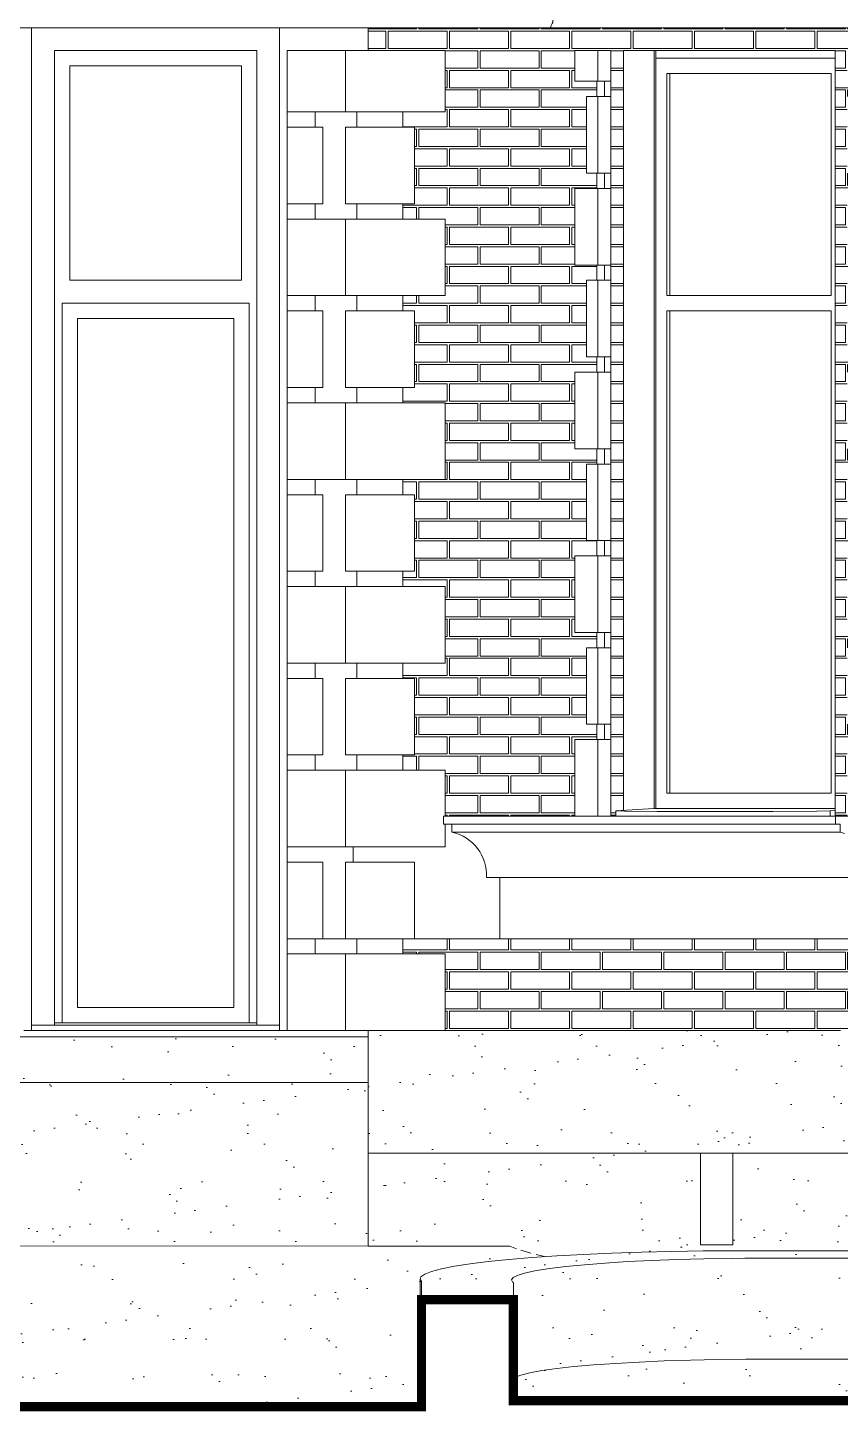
# Model space of a CAD drawing. Header units: millimetres. Extents: x 1177761 to 1329492, y 746793 to 827002.
# Drawn here: x 1202815 to 1205468, y 810481 to 815000 of the extents above; entities that cross this region are included whole.
import ezdxf

# ---------------------------------------------------------------- set-up
doc = ezdxf.new("R2010")
doc.units = ezdxf.units.MM
doc.layers.add('wall', color=5, linetype='Continuous', lineweight=30)

msp = doc.modelspace()

# ---------------------------------------------------------------- hatches: boundary and pattern name
at = {"layer": 'wall', "lineweight": 20, "ltscale": 2}
h = msp.add_hatch(dxfattribs=at)
h.set_pattern_fill('AR18', color=251, scale=20, style=0)
h.set_pattern_definition([(0, (-270908.16, 1431884.34), (100, 64), [192.5, -7.5]), (0, (-271008.16, 1431891.84), (100, 64), [192.5, -7.5]), (90, (-270908.16, 1431884.34), (-100, 64), [-71.5, 56.5]), (90, (-270915.66, 1431884.34), (-100, 64), [-71.5, 56.5])])
h.paths.add_polyline_path([(1205633.5, 811974.8), (1205734.2, 811974.8), (1205734.2, 812024.8), (1205700.7, 812024.8), (1204077.5, 812024.8), (1204040, 812024.8), (1204040, 811974.8), (1204177.5, 811974.8), (1204177.5, 811727.8), (1205633.5, 811727.8)])
h.paths.add_polyline_path([(1204639, 812974.8), (1204673.2, 812974.8), (1204673.2, 813024.8), (1204601.4, 813024.8), (1204601.4, 813274.8), (1204673.2, 813274.8), (1204673.2, 813324.8), (1204639, 813324.8), (1204639, 813574.8), (1204673.2, 813574.8), (1204673.2, 813624.8), (1204601.4, 813624.8), (1204601.4, 813874.8), (1204673.2, 813874.8), (1204673.2, 813924.8), (1204639, 813924.8), (1204639, 814174.8), (1204673.2, 814174.8), (1204673.2, 814224.8), (1204601.4, 814224.8), (1204601.4, 814474.8), (1204673.2, 814474.8), (1204673.2, 814524.8), (1204639, 814524.8), (1204639, 814774.8), (1204673.2, 814774.8), (1204673.2, 814824.8), (1204601.4, 814824.8), (1204601.4, 814924.8), (1204676.6, 814924.8), (1204719.4, 814924.8), (1204719.4, 812424.8), (1204727.9, 812424.8), (1204735.1, 812424.8), (1204735.1, 812442.2), (1204760.1, 812443.7), (1204760.1, 814924.8), (1204787.7, 814924.8), (1204893.4, 814924.8), (1205266.9, 814924.8), (1205408.1, 814924.8), (1205451, 814924.8), (1205451, 812424.8), (1205451.8, 812424.8), (1205490.5, 812424.8), (1205490.5, 812674.8), (1205503, 812674.8), (1205503, 812724.8), (1205490.5, 812724.8), (1205490.5, 812974.8), (1205503, 812974.8), (1205503, 813024.8), (1205490.5, 813024.8), (1205490.5, 813274.8), (1205503, 813274.8), (1205503, 813324.8), (1205490.5, 813324.8), (1205490.5, 813574.8), (1205503, 813574.8), (1205503, 813624.8), (1205490.5, 813624.8), (1205490.5, 813874.8), (1205503, 813874.8), (1205503, 813924.8), (1205490.5, 813924.8), (1205490.5, 814174.8), (1205503, 814174.8), (1205503, 814224.8), (1205490.5, 814224.8), (1205490.5, 814474.8), (1205503, 814474.8), (1205503, 814524.8), (1205490.5, 814524.8), (1205490.5, 814774.8), (1205503, 814774.8), (1205503, 814824.8), (1205490.5, 814824.8), (1205490.5, 814924.8), (1205620.3, 814924.8), (1205633.5, 814924.8), (1205767.9, 814924.8), (1205767.9, 814724.8), (1205782, 814724.8), (1205782, 814999.8), (1203927.2, 814999.8), (1203927.2, 814924.8), (1204177.5, 814924.8), (1204177.5, 814724.8), (1204040, 814724.8), (1204040, 814674.8), (1204077.5, 814674.8), (1204077.5, 814424.8), (1204040, 814424.8), (1204040, 814374.8), (1204177.5, 814374.8), (1204177.5, 814124.8), (1204040, 814124.8), (1204040, 814074.8), (1204077.5, 814074.8), (1204077.5, 813824.8), (1204040, 813824.8), (1204040, 813774.8), (1204177.5, 813774.8), (1204177.5, 813524.8), (1204040, 813524.8), (1204040, 813474.8), (1204077.5, 813474.8), (1204077.5, 813224.8), (1204040, 813224.8), (1204040, 813174.8), (1204177.5, 813174.8), (1204177.5, 812924.8), (1204040, 812924.8), (1204040, 812874.8), (1204077.5, 812874.8), (1204077.5, 812624.8), (1204040, 812624.8), (1204040, 812574.8), (1204177.5, 812574.8), (1204177.5, 812424.8), (1204188, 812424.8), (1204200.9, 812424.8), (1204214.9, 812424.8), (1204229.8, 812424.8), (1204245.7, 812424.8), (1204262.6, 812424.8), (1204280.5, 812424.8), (1204299.4, 812424.8), (1204319.3, 812424.8), (1204340.1, 812424.8), (1204361.9, 812424.8), (1204384.6, 812424.8), (1204408.3, 812424.8), (1204432.9, 812424.8), (1204458.4, 812424.8), (1204484.9, 812424.8), (1204512.2, 812424.8), (1204540.4, 812424.8), (1204569.5, 812424.8), (1204601.4, 812424.8), (1204601.4, 812674.8), (1204673.2, 812674.8), (1204673.2, 812724.8), (1204639, 812724.8)])
h.paths.add_polyline_path([(1205700.7, 814674.8), (1205734.2, 814674.8), (1205734.2, 814724.8), (1205633.5, 814724.8), (1205633.5, 814824.8), (1205620.3, 814824.8), (1205546.3, 814824.8), (1205546.3, 814774.8), (1205555.4, 814774.8), (1205579.4, 814774.8), (1205579.4, 814524.8), (1205555.4, 814524.8), (1205546.3, 814524.8), (1205546.3, 814474.8), (1205620.3, 814474.8), (1205645.3, 814474.8), (1205645.3, 814374.8), (1205734.2, 814374.8), (1205734.2, 814424.8), (1205700.7, 814424.8)], flags=17)
h.paths.add_polyline_path([(1205700.7, 814074.8), (1205734.2, 814074.8), (1205734.2, 814124.8), (1205633.5, 814124.8), (1205633.5, 814224.8), (1205620.3, 814224.8), (1205546.3, 814224.8), (1205546.3, 814174.8), (1205555.4, 814174.8), (1205579.4, 814174.8), (1205579.4, 813924.8), (1205555.4, 813924.8), (1205546.3, 813924.8), (1205546.3, 813874.8), (1205620.3, 813874.8), (1205645.3, 813874.8), (1205645.3, 813774.8), (1205734.2, 813774.8), (1205734.2, 813824.8), (1205700.7, 813824.8)], flags=17)
h.paths.add_polyline_path([(1205700.7, 813474.8), (1205734.2, 813474.8), (1205734.2, 813524.8), (1205633.5, 813524.8), (1205633.5, 813624.8), (1205620.3, 813624.8), (1205546.3, 813624.8), (1205546.3, 813574.8), (1205555.4, 813574.8), (1205579.4, 813574.8), (1205579.4, 813324.8), (1205555.4, 813324.8), (1205546.3, 813324.8), (1205546.3, 813274.8), (1205620.3, 813274.8), (1205645.3, 813274.8), (1205645.3, 813174.8), (1205734.2, 813174.8), (1205734.2, 813224.8), (1205700.7, 813224.8)], flags=17)
h.paths.add_polyline_path([(1205700.7, 812874.8), (1205734.2, 812874.8), (1205734.2, 812924.8), (1205633.5, 812924.8), (1205633.5, 813024.8), (1205620.3, 813024.8), (1205546.3, 813024.8), (1205546.3, 812974.8), (1205555.4, 812974.8), (1205579.4, 812974.8), (1205579.4, 812724.8), (1205555.4, 812724.8), (1205546.3, 812724.8), (1205546.3, 812674.8), (1205620.3, 812674.8), (1205645.3, 812674.8), (1205645.3, 812574.8), (1205734.2, 812574.8), (1205734.2, 812624.8), (1205700.7, 812624.8)], flags=17)
at = {"layer": 'wall', "lineweight": 20, "ltscale": 50}
h = msp.add_hatch(dxfattribs=at)
h.set_pattern_fill('AR-SAND', color=250, scale=5, style=0)
h.paths.add_polyline_path([(1208733, 811727.8), (1208437, 811727.8), (1208387, 811677.8), (1208337, 811727.8), (1208164.8, 811727.8), (1206817.3, 811341.4), (1206817.4, 811006), (1208733, 811006.5)])
h.paths.add_polyline_path([(1208164.8, 811727.8), (1207947.1, 811727.8), (1206757.3, 811386.6), (1206757.3, 811324.8), (1206759.4, 811324.8)])
h.paths.add_polyline_path([(1206817.3, 811274.8), (1206767.5, 811274.8), (1206767.5, 811282), (1206767.5, 811289), (1206767.5, 811298), (1206767.5, 811308.8), (1206767.5, 811324.8), (1206759.4, 811324.8), (1206757.3, 811324.2), (1206757.3, 811324.8), (1206664.4, 811324.8), (1206503.6, 811324.8), (1206344, 811324.8), (1206186.3, 811324.8), (1206031.3, 811324.8), (1205908.3, 811324.8), (1205908.3, 811524.5), (1205833.2, 811524.5), (1205833.2, 811491.6), (1205837.6, 811479.9), (1205837.6, 811466.7), (1205839.1, 811462.8), (1205745.1, 811462.8), (1205745.1, 811479.9), (1205740.6, 811491.6), (1205740.6, 811524.8), (1205720, 811524.8), (1205673.2, 811524.8), (1205626.9, 811524.8), (1205580.9, 811524.8), (1205535.4, 811524.8), (1205535.4, 811561.7), (1205533.6, 811590.3), (1205528.4, 811616.9), (1205520.1, 811639.8), (1205509.3, 811657.4), (1205496.7, 811668.4), (1205483.2, 811672.2), (1205483.2, 811698.5), (1205468.3, 811698.5), (1205468.3, 811724.8), (1205449.6, 811724.8), (1205316.7, 811724.8), (1205190.1, 811724.8), (1205070.1, 811724.8), (1204957.3, 811724.8), (1204852.2, 811724.8), (1204755.1, 811724.8), (1204666.5, 811724.8), (1204586.8, 811724.8), (1204516.2, 811724.8), (1204455, 811724.8), (1204415.6, 811724.8), (1204415.6, 811324.8), (1204455, 811324.8), (1204516.2, 811324.8), (1204586.8, 811324.8), (1204666.5, 811324.8), (1204755.1, 811324.8), (1204852.2, 811324.8), (1204957.3, 811324.8), (1205070.1, 811324.8), (1205117.2, 811324.8), (1205117.2, 811024.8), (1205011.1, 811024.8), (1205011.1, 811324.8), (1204957.3, 811324.8), (1204852.2, 811324.8), (1204755.1, 811324.8), (1204666.5, 811324.8), (1204586.8, 811324.8), (1204516.2, 811324.8), (1204455, 811324.8), (1204415.6, 811324.8), (1204415.6, 810979.8), (1204461.2, 810983.6), (1204542.7, 810989.2), (1204630.1, 810994), (1204722.4, 810998.1), (1204818.9, 811001.3), (1204918.5, 811003.7), (1205020.4, 811005.3), (1205072, 811005.6), (1206817.4, 811006)])
h.paths.add_polyline_path([(1205882.3, 811289), (1205878.3, 811298), (1205874.8, 811308.8), (1205872.2, 811320.9), (1205870.4, 811334), (1205869.5, 811347.8), (1205869.5, 811354.8), (1205869.5, 811361.8), (1205868.5, 811375.6), (1205866.7, 811388.8), (1205864.1, 811400.9), (1205860.6, 811411.6), (1205856.6, 811420.6), (1205852, 811427.6), (1205847, 811432.4), (1205841.8, 811434.8), (1205751.9, 811434.8), (1205759.5, 811427.6), (1205764.1, 811420.6), (1205768.1, 811411.6), (1205771.5, 811400.9), (1205774.2, 811388.8), (1205776, 811375.6), (1205776.9, 811361.8), (1205776.9, 811354.8), (1205776.9, 811347.8), (1205777.8, 811334), (1205779.7, 811320.9), (1205782.3, 811308.8), (1205785.7, 811298), (1205789.8, 811289), (1205794.4, 811282), (1205799.4, 811277.3), (1205804.6, 811274.8), (1205894.4, 811274.8), (1205886.9, 811282)], flags=16)
h.paths.add_polyline_path([(1205117.2, 811324.8), (1205070.1, 811324.8), (1205011.1, 811324.8), (1205011.1, 811024.8), (1205117.2, 811024.8)], flags=17)
h.paths.add_polyline_path([(1208733, 810846), (1208733, 810980.3), (1205156.7, 810981.2), (1205111.5, 810980.9), (1205022.4, 810979.5), (1204935.7, 810977.2), (1204852.3, 810974.1), (1204773.4, 810970.2), (1204699.9, 810965.5), (1204632.7, 810960.2), (1204572.5, 810954.3), (1204520.2, 810947.8), (1204476.3, 810940.9), (1204441.4, 810933.6), (1204416, 810925.9), (1204415.6, 810925.8), (1204415.6, 810595.5), (1204425.3, 810599.4), (1204454.9, 810607), (1204494, 810614.2), (1204542.1, 810621), (1204598.6, 810627.3), (1204662.8, 810633), (1204734, 810638), (1204811.1, 810642.3), (1204893.2, 810645.9), (1204979.4, 810648.6), (1205068.5, 810650.4), (1205159.3, 810651.4), (1205205.1, 810651.4), (1208733, 810650.5)])
h.paths.add_polyline_path([(1208733, 810650.5), (1205205.1, 810651.4), (1205159.3, 810651.4), (1205068.5, 810650.4), (1204979.4, 810648.6), (1204893.2, 810645.9), (1204811.1, 810642.3), (1204734, 810638), (1204662.8, 810633), (1204598.6, 810627.3), (1204542.1, 810621), (1204494, 810614.2), (1204454.9, 810607), (1204425.3, 810599.4), (1204415.6, 810595.5), (1204415.6, 810516.1), (1208733, 810516.2)])
h.paths.add_polyline_path([(1204400.6, 810898.5), (1204394.4, 810910.2), (1204400.2, 810918.1), (1204415.6, 810925.8), (1204415.6, 810979.8), (1204386.3, 810977.4), (1204318.8, 810970.5), (1204259.2, 810963.1), (1204208.2, 810955.3), (1204166.3, 810947), (1204133.9, 810938.4), (1204111.2, 810929.6), (1204098.5, 810920.6), (1204095.9, 810911.6), (1204100.6, 810906.1), (1204100.6, 810845.9), (1204400.6, 810845.9)], flags=17)
h.paths.add_polyline_path([(1204699.9, 810965.5), (1204773.4, 810970.2), (1204852.3, 810974.1), (1204935.7, 810977.2), (1205022.4, 810979.5), (1205111.5, 810980.9), (1205156.7, 810981.2), (1208733, 810980.3), (1208733, 811006.5), (1205072, 811005.6), (1205020.4, 811005.3), (1204918.5, 811003.7), (1204818.9, 811001.3), (1204722.4, 810998.1), (1204630.1, 810994), (1204542.7, 810989.2), (1204461.2, 810983.6), (1204415.6, 810979.8), (1204415.6, 810925.8), (1204441.4, 810933.6), (1204476.3, 810940.9), (1204520.2, 810947.8), (1204572.5, 810954.3), (1204632.7, 810960.2)])
h.paths.add_polyline_path([(1204415.6, 811324.8), (1204403.6, 811324.8), (1203927.2, 811324.8), (1203927.2, 810849.3), (1202651.6, 810850), (1202651.6, 810496.3), (1204100.6, 810496.3), (1204100.6, 810845.9), (1204100.6, 810906.1), (1204095.9, 810911.6), (1204098.5, 810920.6), (1204111.2, 810929.6), (1204133.9, 810938.4), (1204166.3, 810947), (1204208.2, 810955.3), (1204259.2, 810963.1), (1204318.8, 810970.5), (1204386.3, 810977.4), (1204415.6, 810979.8)])
h.paths.add_polyline_path([(1204415.6, 811724.8), (1204403.6, 811724.8), (1204362.1, 811724.8), (1204348.4, 811724.8), (1204177.5, 811724.8), (1203927.2, 811724.8), (1203927.2, 811324.8), (1204403.6, 811324.8), (1204415.6, 811324.8)])
h.paths.add_polyline_path([(1203927.2, 811554.8), (1202651.6, 811554.8), (1202651.6, 810850), (1203927.2, 810849.3)])
h.paths.add_polyline_path([(1203927.2, 811704.8), (1202651.6, 811704.8), (1202651.6, 811554.8), (1203927.2, 811554.8)])
h.paths.add_polyline_path([(1202651.6, 811727.8), (1202641.5, 811727.8), (1202641.5, 811056.8), (1202581.6, 811056.8), (1202581.6, 810654.8), (1202651.6, 810654.8)])
h.paths.add_polyline_path([(1207239.2, 811524.8), (1207226.9, 811524.8), (1207176.1, 811524.8), (1207125.1, 811524.8), (1207074, 811524.8), (1207022.8, 811524.8), (1206971.6, 811524.8), (1206920.3, 811524.8), (1206867.5, 811524.8), (1206867.5, 811491.6), (1206867.5, 811479.9), (1206867.5, 811466.7), (1206867.5, 811462.8), (1206867.5, 811434.8), (1206867.5, 811432.4), (1206867.5, 811427.6), (1206867.5, 811420.6), (1206867.5, 811418.2)], flags=17)
h.paths.add_polyline_path([(1206767.5, 811462.8), (1206767.5, 811466.7), (1206767.5, 811479.9), (1206767.5, 811491.6), (1206767.5, 811524.8), (1206766.2, 811524.8), (1206714.9, 811524.8), (1206663.6, 811524.8), (1206612.3, 811524.8), (1206561.1, 811524.8), (1206510.1, 811524.8), (1206459.1, 811524.8), (1206408.2, 811524.8), (1206357.5, 811524.8), (1206307, 811524.8), (1206256.7, 811524.8), (1206206.5, 811524.8), (1206156.6, 811524.8), (1206106.9, 811524.8), (1206057.4, 811524.8), (1206008.3, 811524.8), (1205959.4, 811524.8), (1205910.8, 811524.8), (1205908.3, 811524.8), (1205908.3, 811324.8), (1205923.8, 811324.8), (1206031.3, 811324.8), (1206186.3, 811324.8), (1206344, 811324.8), (1206503.6, 811324.8), (1206664.4, 811324.8), (1206757.3, 811324.8), (1206757.3, 811386.6), (1206767.5, 811389.6), (1206767.5, 811400.9), (1206767.5, 811411.6), (1206767.5, 811420.6), (1206767.5, 811427.6), (1206767.5, 811432.4), (1206767.5, 811434.8)], flags=17)
h.paths.add_polyline_path([(1208505.4, 811289), (1208505.4, 811531.4)], flags=16)
h.paths.add_polyline_path([(1202749, 810849.6), (1203857.5, 810849.6), (1203843.7, 810849.6), (1202735.1, 810849.6)], flags=16)

# ---------------------------------------------------------------- linework, layer by layer
at = {"layer": 'wall', "color": 250, "lineweight": 20, "ltscale": 50}
for p, q in [((1202827.7, 814999.8), (1202827.7, 811742.5)), ((1203637.7, 811742.5), (1203637.7, 814999.8)), ((1203927.2, 814924.8), (1203927.2, 814999.8)), ((1202902.7, 811742.5), (1202902.7, 814924.8)), ((1202902.7, 814924.8), (1203562.7, 814924.8)), ((1203562.7, 814924.8), (1203562.7, 811742.5)), ((1203662.7, 814724.8), (1203662.7, 814924.8)), ((1203662.7, 814924.8), (1203852.5, 814924.8)), ((1203852.5, 814724.8), (1203852.5, 814924.8)), ((1203852.5, 814924.8), (1204177.5, 814924.8)), ((1204177.5, 814724.8), (1204177.5, 814924.8)), ((1204601.4, 814824.8), (1204601.4, 814924.8)), ((1204676.6, 814924.8), (1204601.4, 814924.8)), ((1204676.6, 814824.8), (1204676.6, 814924.8)), ((1204719.4, 814924.8), (1204676.6, 814924.8)), ((1204760.1, 814924.8), (1204760.1, 812443.7)), ((1204760.1, 814924.8), (1204787.7, 814924.8)), ((1204787.7, 814924.8), (1204893.4, 814924.8)), ((1204860.1, 812449.8), (1204860.1, 814924.8)), ((1204865.8, 814899.8), (1204865.8, 814924.8)), ((1204865.8, 814924.8), (1205266.9, 814924.8)), ((1204893.4, 814924.8), (1205008.9, 814924.8)), ((1205008.9, 814924.8), (1205133.6, 814924.8)), ((1205133.6, 814924.8), (1205266.9, 814924.8)), ((1205266.9, 814924.8), (1205408.1, 814924.8)), ((1205451, 814924.8), (1205408.1, 814924.8)), ((1205451, 812424.8), (1205451, 814924.8)), ((1202952.7, 814874.8), (1202952.7, 814174.8)), ((1203512.7, 814874.8), (1202952.7, 814874.8)), ((1203512.7, 814174.8), (1203512.7, 814874.8)), ((1205451, 814899.8), (1204865.8, 814899.8)), ((1204865.8, 814899.8), (1204865.8, 812449.8)), ((1204601.4, 814824.8), (1204676.6, 814824.8)), ((1204673.2, 814774.8), (1204673.2, 814824.8)), ((1204676.6, 814824.8), (1204698.2, 814824.8)), ((1204698.2, 814824.8), (1204719.4, 814824.8)), ((1204698.2, 814774.8), (1204698.2, 814824.8)), ((1204901.2, 814124.8), (1204901.2, 814849.8)), ((1204901.2, 814849.8), (1205438.6, 814849.8)), ((1204911.8, 814849.8), (1204911.8, 814124.8)), ((1205438.6, 814849.8), (1205438.6, 814124.8)), ((1204639, 814774.8), (1204676.6, 814774.8)), ((1204639, 814524.8), (1204639, 814774.8)), ((1204673.2, 814774.8), (1204698.2, 814774.8)), ((1204676.6, 814774.8), (1204698.2, 814774.8)), ((1204676.6, 814524.8), (1204676.6, 814774.8)), ((1204698.2, 814774.8), (1204719.4, 814774.8)), ((1203662.7, 814674.8), (1203662.7, 814724.8)), ((1203852.5, 814724.8), (1203662.7, 814724.8)), ((1203754.1, 814674.8), (1203754.1, 814724.8)), ((1204177.5, 814724.8), (1203852.5, 814724.8)), ((1203890, 814674.8), (1203890, 814724.8)), ((1204040, 814674.8), (1204040, 814724.8)), ((1203779.1, 814674.8), (1203662.7, 814674.8)), ((1203662.7, 814424.8), (1203662.7, 814674.8)), ((1203779.1, 814424.8), (1203779.1, 814674.8)), ((1204077.5, 814674.8), (1203852.5, 814674.8)), ((1203852.5, 814424.8), (1203852.5, 814674.8)), ((1204077.5, 814424.8), (1204077.5, 814674.8)), ((1204639, 814524.8), (1204676.6, 814524.8)), ((1204673.2, 814474.8), (1204673.2, 814524.8)), ((1204676.6, 814524.8), (1204698.2, 814524.8)), ((1204698.2, 814524.8), (1204719.4, 814524.8)), ((1204698.2, 814474.8), (1204698.2, 814524.8)), ((1204601.4, 814474.8), (1204676.6, 814474.8)), ((1204601.4, 814224.8), (1204601.4, 814474.8)), ((1204676.6, 814474.8), (1204698.2, 814474.8)), ((1204676.6, 814224.8), (1204676.6, 814474.8)), ((1204698.2, 814474.8), (1204719.4, 814474.8)), ((1203662.7, 814374.8), (1203662.7, 814424.8)), ((1203779.1, 814424.8), (1203662.7, 814424.8)), ((1203754.1, 814374.8), (1203754.1, 814424.8)), ((1204077.5, 814424.8), (1203852.5, 814424.8)), ((1203890, 814374.8), (1203890, 814424.8)), ((1204040, 814374.8), (1204040, 814424.8)), ((1203852.5, 814374.8), (1203662.7, 814374.8)), ((1203662.7, 814124.8), (1203662.7, 814374.8)), ((1204177.5, 814374.8), (1203852.5, 814374.8)), ((1203852.5, 814124.8), (1203852.5, 814374.8)), ((1204177.5, 814124.8), (1204177.5, 814374.8)), ((1204601.4, 814224.8), (1204676.6, 814224.8)), ((1204673.2, 814174.8), (1204673.2, 814224.8)), ((1204676.6, 814224.8), (1204698.2, 814224.8)), ((1204698.2, 814224.8), (1204719.4, 814224.8)), ((1204698.2, 814174.8), (1204698.2, 814224.8)), ((1202952.7, 814174.8), (1203512.7, 814174.8)), ((1204639, 814174.8), (1204676.6, 814174.8)), ((1204639, 813924.8), (1204639, 814174.8)), ((1204676.6, 814174.8), (1204698.2, 814174.8)), ((1204676.6, 813924.8), (1204676.6, 814174.8)), ((1204698.2, 814174.8), (1204719.4, 814174.8)), ((1203662.7, 814074.8), (1203662.7, 814124.8)), ((1203852.5, 814124.8), (1203662.7, 814124.8)), ((1203754.1, 814074.8), (1203754.1, 814124.8)), ((1204177.5, 814124.8), (1203852.5, 814124.8)), ((1203890, 814074.8), (1203890, 814124.8)), ((1204040, 814074.8), (1204040, 814124.8)), ((1205438.6, 814124.8), (1204901.2, 814124.8)), ((1203537.7, 814099.8), (1202927.7, 814099.8)), ((1202927.7, 814099.8), (1202927.7, 811749.8)), ((1203537.7, 811749.8), (1203537.7, 814099.8)), ((1203779.1, 814074.8), (1203662.7, 814074.8)), ((1203662.7, 813824.8), (1203662.7, 814074.8)), ((1203779.1, 813824.8), (1203779.1, 814074.8)), ((1204077.5, 814074.8), (1203852.5, 814074.8)), ((1203852.5, 813824.8), (1203852.5, 814074.8)), ((1204077.5, 813824.8), (1204077.5, 814074.8)), ((1204901.2, 812499.8), (1204901.2, 814074.8)), ((1204901.2, 814074.8), (1205438.6, 814074.8)), ((1204911.8, 814074.8), (1204911.8, 812499.8)), ((1205438.6, 814074.8), (1205438.6, 812499.8)), ((1202977.7, 811799.8), (1202977.7, 814049.8)), ((1202977.7, 814049.8), (1203487.7, 814049.8)), ((1203487.7, 814049.8), (1203487.7, 811799.8)), ((1204639, 813924.8), (1204676.6, 813924.8)), ((1204673.2, 813924.8), (1204698.2, 813924.8)), ((1204673.2, 813874.8), (1204673.2, 813924.8)), ((1204676.6, 813924.8), (1204698.2, 813924.8)), ((1204698.2, 813924.8), (1204719.4, 813924.8)), ((1204698.2, 813874.8), (1204698.2, 813924.8)), ((1204601.4, 813874.8), (1204676.6, 813874.8)), ((1204601.4, 813624.8), (1204601.4, 813874.8)), ((1204676.6, 813874.8), (1204698.2, 813874.8)), ((1204676.6, 813624.8), (1204676.6, 813874.8)), ((1204698.2, 813874.8), (1204719.4, 813874.8)), ((1203662.7, 813774.8), (1203662.7, 813824.8)), ((1203779.1, 813824.8), (1203662.7, 813824.8)), ((1203754.1, 813774.8), (1203754.1, 813824.8)), ((1204077.5, 813824.8), (1203852.5, 813824.8)), ((1203890, 813774.8), (1203890, 813824.8)), ((1204040, 813774.8), (1204040, 813824.8)), ((1203852.5, 813774.8), (1203662.7, 813774.8)), ((1203662.7, 813524.8), (1203662.7, 813774.8)), ((1204177.5, 813774.8), (1203852.5, 813774.8)), ((1203852.5, 813524.8), (1203852.5, 813774.8)), ((1204177.5, 813524.8), (1204177.5, 813774.8)), ((1204601.4, 813624.8), (1204676.6, 813624.8)), ((1204673.2, 813574.8), (1204673.2, 813624.8)), ((1204676.6, 813624.8), (1204698.2, 813624.8)), ((1204698.2, 813624.8), (1204719.4, 813624.8)), ((1204698.2, 813574.8), (1204698.2, 813624.8)), ((1204639, 813574.8), (1204676.6, 813574.8)), ((1204639, 813324.8), (1204639, 813574.8)), ((1204676.6, 813574.8), (1204698.2, 813574.8)), ((1204676.6, 813324.8), (1204676.6, 813574.8)), ((1204698.2, 813574.8), (1204719.4, 813574.8)), ((1203662.7, 813474.8), (1203662.7, 813524.8)), ((1203852.5, 813524.8), (1203662.7, 813524.8)), ((1203754.1, 813474.8), (1203754.1, 813524.8)), ((1204177.5, 813524.8), (1203852.5, 813524.8)), ((1203890, 813474.8), (1203890, 813524.8)), ((1204040, 813474.8), (1204040, 813524.8)), ((1203779.1, 813474.8), (1203662.7, 813474.8)), ((1203662.7, 813224.8), (1203662.7, 813474.8)), ((1203779.1, 813224.8), (1203779.1, 813474.8)), ((1204077.5, 813474.8), (1203852.5, 813474.8)), ((1203852.5, 813224.8), (1203852.5, 813474.8)), ((1204077.5, 813224.8), (1204077.5, 813474.8)), ((1204639, 813324.8), (1204676.6, 813324.8)), ((1204673.2, 813324.8), (1204698.2, 813324.8)), ((1204673.2, 813274.8), (1204673.2, 813324.8)), ((1204676.6, 813324.8), (1204698.2, 813324.8)), ((1204698.2, 813324.8), (1204719.4, 813324.8)), ((1204698.2, 813274.8), (1204698.2, 813324.8)), ((1204601.4, 813274.8), (1204676.6, 813274.8)), ((1204601.4, 813024.8), (1204601.4, 813274.8)), ((1204673.2, 813274.8), (1204698.2, 813274.8)), ((1204676.6, 813274.8), (1204698.2, 813274.8)), ((1204676.6, 813024.8), (1204676.6, 813274.8)), ((1204698.2, 813274.8), (1204719.4, 813274.8)), ((1203662.7, 813174.8), (1203662.7, 813224.8)), ((1203779.1, 813224.8), (1203662.7, 813224.8)), ((1203754.1, 813174.8), (1203754.1, 813224.8)), ((1204077.5, 813224.8), (1203852.5, 813224.8)), ((1203890, 813174.8), (1203890, 813224.8)), ((1204040, 813174.8), (1204040, 813224.8)), ((1203852.5, 813174.8), (1203662.7, 813174.8)), ((1203662.7, 812924.8), (1203662.7, 813174.8)), ((1204177.5, 813174.8), (1203852.5, 813174.8)), ((1203852.5, 812924.8), (1203852.5, 813174.8)), ((1204177.5, 812924.8), (1204177.5, 813174.8)), ((1204601.4, 813024.8), (1204676.6, 813024.8)), ((1204673.2, 812974.8), (1204673.2, 813024.8)), ((1204676.6, 813024.8), (1204698.2, 813024.8)), ((1204698.2, 813024.8), (1204719.4, 813024.8)), ((1204698.2, 812974.8), (1204698.2, 813024.8)), ((1204639, 812974.8), (1204676.6, 812974.8)), ((1204639, 812724.8), (1204639, 812974.8)), ((1204676.6, 812974.8), (1204698.2, 812974.8)), ((1204676.6, 812724.8), (1204676.6, 812974.8)), ((1204698.2, 812974.8), (1204719.4, 812974.8)), ((1203662.7, 812874.8), (1203662.7, 812924.8)), ((1203852.5, 812924.8), (1203662.7, 812924.8)), ((1203754.1, 812874.8), (1203754.1, 812924.8)), ((1204177.5, 812924.8), (1203852.5, 812924.8)), ((1203890, 812874.8), (1203890, 812924.8)), ((1204040, 812874.8), (1204040, 812924.8)), ((1203779.1, 812874.8), (1203662.7, 812874.8)), ((1203662.7, 812624.8), (1203662.7, 812874.8)), ((1203779.1, 812624.8), (1203779.1, 812874.8)), ((1204077.5, 812874.8), (1203852.5, 812874.8)), ((1203852.5, 812624.8), (1203852.5, 812874.8)), ((1204077.5, 812624.8), (1204077.5, 812874.8)), ((1204639, 812724.8), (1204676.6, 812724.8)), ((1204673.2, 812674.8), (1204673.2, 812724.8)), ((1204676.6, 812724.8), (1204698.2, 812724.8)), ((1204698.2, 812724.8), (1204719.4, 812724.8)), ((1204698.2, 812674.8), (1204698.2, 812724.8)), ((1204601.4, 812674.8), (1204676.6, 812674.8)), ((1204601.4, 812424.8), (1204601.4, 812674.8)), ((1204673.2, 812674.8), (1204698.2, 812674.8)), ((1204676.6, 812674.8), (1204698.2, 812674.8)), ((1204676.6, 812424.8), (1204676.6, 812674.8)), ((1204698.2, 812674.8), (1204719.4, 812674.8)), ((1203662.7, 812574.8), (1203662.7, 812624.8)), ((1203779.1, 812624.8), (1203662.7, 812624.8)), ((1203754.1, 812574.8), (1203754.1, 812624.8)), ((1204077.5, 812624.8), (1203852.5, 812624.8)), ((1203890, 812574.8), (1203890, 812624.8)), ((1204040, 812574.8), (1204040, 812624.8)), ((1203852.5, 812574.8), (1203662.7, 812574.8)), ((1203662.7, 812324.8), (1203662.7, 812574.8)), ((1204177.5, 812574.8), (1203852.5, 812574.8)), ((1203852.5, 812324.8), (1203852.5, 812574.8)), ((1204177.5, 812424.8), (1204177.5, 812574.8)), ((1205438.6, 812499.8), (1204901.2, 812499.8)), ((1204858.7, 812449.8), (1204735.1, 812442.2)), ((1204735.1, 812442.2), (1204763, 812441.6)), ((1204735.1, 812424.8), (1204735.1, 812442.2)), ((1204763, 812441.6), (1204870, 812440.3)), ((1204865.8, 812449.8), (1204858.7, 812449.8)), ((1204865.8, 812449.8), (1205451, 812449.8)), ((1204870, 812440.3), (1204986.9, 812439.6)), ((1204986.9, 812439.6), (1205113.2, 812439.6)), ((1205113.2, 812439.6), (1205248.1, 812440.3)), ((1205248.1, 812440.3), (1205391, 812441.6)), ((1205391, 812441.6), (1205434.4, 812442.2)), ((1205434.4, 812442.2), (1205451, 812443.7)), ((1205434.4, 812424.8), (1205434.4, 812442.2)), ((1204173, 812424.8), (1204176.1, 812424.8)), ((1204173, 812398.5), (1204176.1, 812398.5)), ((1204176.1, 812424.8), (1204188, 812424.8)), ((1204176.1, 812398.5), (1204188, 812398.5)), ((1204177.5, 812324.8), (1204177.5, 812398.5)), ((1204188, 812424.8), (1204200.9, 812424.8)), ((1204188, 812398.5), (1204200.9, 812398.5)), ((1204200.9, 812424.8), (1204214.9, 812424.8)), ((1204200.9, 812398.5), (1204214.9, 812398.5)), ((1204214.9, 812424.8), (1204229.8, 812424.8)), ((1204214.9, 812398.5), (1204229.8, 812398.5)), ((1204229.8, 812424.8), (1204245.7, 812424.8)), ((1204229.8, 812398.5), (1204245.7, 812398.5)), ((1204245.7, 812424.8), (1204262.6, 812424.8)), ((1204245.7, 812398.5), (1204262.6, 812398.5)), ((1204262.6, 812424.8), (1204280.5, 812424.8)), ((1204262.6, 812398.5), (1204280.5, 812398.5)), ((1204280.5, 812424.8), (1204299.4, 812424.8)), ((1204280.5, 812398.5), (1204299.4, 812398.5)), ((1204299.4, 812424.8), (1204319.3, 812424.8)), ((1204299.4, 812398.5), (1204319.3, 812398.5)), ((1204319.3, 812424.8), (1204340.1, 812424.8)), ((1204319.3, 812398.5), (1204340.1, 812398.5)), ((1204340.1, 812424.8), (1204361.9, 812424.8)), ((1204340.1, 812398.5), (1204361.9, 812398.5)), ((1204361.9, 812424.8), (1204384.6, 812424.8)), ((1204361.9, 812398.5), (1204384.6, 812398.5)), ((1204384.6, 812424.8), (1204408.3, 812424.8)), ((1204384.6, 812398.5), (1204408.3, 812398.5)), ((1204408.3, 812424.8), (1204432.9, 812424.8)), ((1204408.3, 812398.5), (1204432.9, 812398.5)), ((1204432.9, 812424.8), (1204458.4, 812424.8)), ((1204432.9, 812398.5), (1204458.4, 812398.5)), ((1204458.4, 812424.8), (1204484.9, 812424.8)), ((1204458.4, 812398.5), (1204484.9, 812398.5)), ((1204484.9, 812424.8), (1204512.2, 812424.8)), ((1204484.9, 812398.5), (1204512.2, 812398.5)), ((1204512.2, 812424.8), (1204540.4, 812424.8)), ((1204512.2, 812398.5), (1204540.4, 812398.5)), ((1204540.4, 812424.8), (1204569.5, 812424.8)), ((1204540.4, 812398.5), (1204569.5, 812398.5)), ((1204569.5, 812424.8), (1204599.5, 812424.8)), ((1204569.5, 812398.5), (1204599.5, 812398.5)), ((1204599.5, 812424.8), (1204630.3, 812424.8)), ((1204599.5, 812398.5), (1204630.3, 812398.5)), ((1204630.3, 812424.8), (1204662, 812424.8)), ((1204630.3, 812398.5), (1204662, 812398.5)), ((1204662, 812424.8), (1204694.5, 812424.8)), ((1204662, 812398.5), (1204694.5, 812398.5)), ((1204694.5, 812424.8), (1204727.9, 812424.8)), ((1204694.5, 812398.5), (1204727.9, 812398.5)), ((1204727.9, 812424.8), (1204762, 812424.8)), ((1204727.9, 812398.5), (1204762, 812398.5)), ((1204762, 812424.8), (1204796.9, 812424.8)), ((1204762, 812398.5), (1204796.9, 812398.5)), ((1204796.9, 812424.8), (1204832.6, 812424.8)), ((1204796.9, 812398.5), (1204832.6, 812398.5)), ((1204832.6, 812424.8), (1204869.1, 812424.8)), ((1204832.6, 812398.5), (1204869.1, 812398.5)), ((1204869.1, 812424.8), (1204906.3, 812424.8)), ((1204869.1, 812398.5), (1204906.3, 812398.5)), ((1204906.3, 812424.8), (1204944.3, 812424.8)), ((1204906.3, 812398.5), (1204944.3, 812398.5)), ((1204944.3, 812424.8), (1204983, 812424.8)), ((1204944.3, 812398.5), (1204983, 812398.5)), ((1204983, 812424.8), (1205022.4, 812424.8)), ((1204983, 812398.5), (1205022.4, 812398.5)), ((1205022.4, 812424.8), (1205062.5, 812424.8)), ((1205022.4, 812398.5), (1205062.5, 812398.5)), ((1205062.5, 812424.8), (1205103.2, 812424.8)), ((1205062.5, 812398.5), (1205103.2, 812398.5)), ((1205103.2, 812424.8), (1205144.7, 812424.8)), ((1205103.2, 812398.5), (1205144.7, 812398.5)), ((1205144.7, 812424.8), (1205186.7, 812424.8)), ((1205144.7, 812398.5), (1205186.7, 812398.5)), ((1205186.7, 812424.8), (1205229.4, 812424.8)), ((1205186.7, 812398.5), (1205229.4, 812398.5)), ((1205229.4, 812424.8), (1205272.7, 812424.8)), ((1205229.4, 812398.5), (1205272.7, 812398.5)), ((1205272.7, 812424.8), (1205316.7, 812424.8)), ((1205272.7, 812398.5), (1205316.7, 812398.5)), ((1205316.7, 812424.8), (1205361.2, 812424.8)), ((1205316.7, 812398.5), (1205361.2, 812398.5)), ((1205361.2, 812424.8), (1205406.2, 812424.8)), ((1205361.2, 812398.5), (1205406.2, 812398.5)), ((1205406.2, 812424.8), (1205451.8, 812424.8)), ((1205406.2, 812398.5), (1205451.8, 812398.5)), ((1205494.3, 812424.8), (1205451.8, 812424.8)), ((1205451.8, 812424.8), (1205451.8, 812398.5)), ((1205451.8, 812398.5), (1205467.8, 812398.5)), ((1205467.8, 812398.5), (1205467.8, 812372.2)), ((1204200.1, 812372.2), (1204207, 812372.2)), ((1204207, 812372.2), (1204218.7, 812372.2)), ((1204218.7, 812372.2), (1204231.5, 812372.2)), ((1204231.5, 812372.2), (1204245.2, 812372.2)), ((1204245.2, 812372.2), (1204260, 812372.2)), ((1204260, 812372.2), (1204275.7, 812372.2)), ((1204275.7, 812372.2), (1204292.5, 812372.2)), ((1204292.5, 812372.2), (1204310.2, 812372.2)), ((1204310.2, 812372.2), (1204328.8, 812372.2)), ((1204328.8, 812372.2), (1204348.5, 812372.2)), ((1204348.5, 812372.2), (1204369.1, 812372.2)), ((1204369.1, 812372.2), (1204390.6, 812372.2)), ((1204390.6, 812372.2), (1204413.1, 812372.2)), ((1204413.1, 812372.2), (1204436.5, 812372.2)), ((1204436.5, 812372.2), (1204460.8, 812372.2)), ((1204460.8, 812372.2), (1204486, 812372.2)), ((1204486, 812372.2), (1204512.1, 812372.2)), ((1204512.1, 812372.2), (1204539.1, 812372.2)), ((1204539.1, 812372.2), (1204567, 812372.2)), ((1204567, 812372.2), (1204595.8, 812372.2)), ((1204595.8, 812372.2), (1204625.4, 812372.2)), ((1204625.4, 812372.2), (1204655.9, 812372.2)), ((1204655.9, 812372.2), (1204687.2, 812372.2)), ((1204687.2, 812372.2), (1204719.3, 812372.2)), ((1204719.3, 812372.2), (1204752.3, 812372.2)), ((1204752.3, 812372.2), (1204786, 812372.2)), ((1204786, 812372.2), (1204820.5, 812372.2)), ((1204820.5, 812372.2), (1204855.8, 812372.2)), ((1204855.8, 812372.2), (1204891.8, 812372.2)), ((1204891.8, 812372.2), (1204928.6, 812372.2)), ((1204928.6, 812372.2), (1204966.2, 812372.2)), ((1204966.2, 812372.2), (1205004.4, 812372.2)), ((1205004.4, 812372.2), (1205043.3, 812372.2)), ((1205043.3, 812372.2), (1205083, 812372.2)), ((1205083, 812372.2), (1205123.2, 812372.2)), ((1205123.2, 812372.2), (1205164.2, 812372.2)), ((1205164.2, 812372.2), (1205205.8, 812372.2)), ((1205205.8, 812372.2), (1205248, 812372.2)), ((1205248, 812372.2), (1205290.8, 812372.2)), ((1205290.8, 812372.2), (1205334.2, 812372.2)), ((1205334.2, 812372.2), (1205378.2, 812372.2)), ((1205378.2, 812372.2), (1205422.7, 812372.2)), ((1205422.7, 812372.2), (1205467.8, 812372.2)), ((1205467.8, 812372.2), (1205482.2, 812368.4)), ((1203662.7, 812274.8), (1203662.7, 812324.8)), ((1203852.5, 812324.8), (1203662.7, 812324.8)), ((1204177.5, 812324.8), (1203852.5, 812324.8)), ((1203878, 812274.8), (1203878, 812324.8)), ((1203779.1, 812274.8), (1203662.7, 812274.8)), ((1203662.7, 812024.8), (1203662.7, 812274.8)), ((1203779.1, 812024.8), (1203779.1, 812274.8)), ((1204077.5, 812274.8), (1203852.5, 812274.8)), ((1203852.5, 812024.8), (1203852.5, 812274.8)), ((1204077.5, 812024.8), (1204077.5, 812274.8)), ((1204313, 812224.8), (1204314.9, 812224.8)), ((1204314.9, 812224.8), (1204326.2, 812224.8)), ((1204326.2, 812224.8), (1204338.4, 812224.8)), ((1204338.4, 812224.8), (1204351.6, 812224.8)), ((1204351.6, 812224.8), (1204365.8, 812224.8)), ((1204365.8, 812224.8), (1204380.9, 812224.8)), ((1204380.9, 812224.8), (1204396.9, 812224.8)), ((1204396.9, 812224.8), (1204413.9, 812224.8)), ((1204413.9, 812224.8), (1204431.8, 812224.8)), ((1204431.8, 812224.8), (1204450.6, 812224.8)), ((1204450.6, 812224.8), (1204470.3, 812224.8)), ((1204470.3, 812224.8), (1204491, 812224.8)), ((1204491, 812224.8), (1204512.5, 812224.8)), ((1204512.5, 812224.8), (1204534.9, 812224.8)), ((1204534.9, 812224.8), (1204558.2, 812224.8)), ((1204558.2, 812224.8), (1204582.4, 812224.8)), ((1204582.4, 812224.8), (1204607.5, 812224.8)), ((1204607.5, 812224.8), (1204633.4, 812224.8)), ((1204633.4, 812224.8), (1204660.1, 812224.8)), ((1204660.1, 812224.8), (1204687.7, 812224.8)), ((1204687.7, 812224.8), (1204716.1, 812224.8)), ((1204716.1, 812224.8), (1204745.3, 812224.8)), ((1204745.3, 812224.8), (1204775.3, 812224.8)), ((1204775.3, 812224.8), (1204806.1, 812224.8)), ((1204806.1, 812224.8), (1204837.7, 812224.8)), ((1204837.7, 812224.8), (1204870, 812224.8)), ((1204870, 812224.8), (1204903.1, 812224.8)), ((1204903.1, 812224.8), (1204936.9, 812224.8)), ((1204936.9, 812224.8), (1204971.5, 812224.8)), ((1204971.5, 812224.8), (1205006.8, 812224.8)), ((1205006.8, 812224.8), (1205042.7, 812224.8)), ((1205042.7, 812224.8), (1205079.4, 812224.8)), ((1205079.4, 812224.8), (1205116.7, 812224.8)), ((1205116.7, 812224.8), (1205154.7, 812224.8)), ((1205154.7, 812224.8), (1205193.3, 812224.8)), ((1205193.3, 812224.8), (1205232.6, 812224.8)), ((1205232.6, 812224.8), (1205272.4, 812224.8)), ((1205272.4, 812224.8), (1205312.9, 812224.8)), ((1205312.9, 812224.8), (1205353.9, 812224.8)), ((1205353.9, 812224.8), (1205395.5, 812224.8)), ((1205395.5, 812224.8), (1205437.7, 812224.8)), ((1205437.7, 812224.8), (1205480.4, 812224.8)), ((1203754.1, 812024.8), (1203662.7, 812024.8)), ((1203662.7, 811974.8), (1203662.7, 812024.8)), ((1203878, 812024.8), (1203754.1, 812024.8)), ((1203754.1, 811974.8), (1203754.1, 812024.8)), ((1204077.5, 812024.8), (1203852.5, 812024.8)), ((1203890, 812024.8), (1203878, 812024.8)), ((1203890, 811974.8), (1203890, 812024.8)), ((1204040, 811974.8), (1204040, 812024.8)), ((1204077.5, 812024.8), (1204407.9, 812024.8)), ((1204077.5, 812024.8), (1205700.7, 812024.8)), ((1203852.5, 811974.8), (1203662.7, 811974.8)), ((1203662.7, 811724.8), (1203662.7, 811974.8)), ((1204177.5, 811974.8), (1203852.5, 811974.8)), ((1203852.5, 811724.8), (1203852.5, 811974.8)), ((1204177.5, 811724.8), (1204177.5, 811974.8)), ((1203487.7, 811799.8), (1202977.7, 811799.8)), ((1202827.7, 811724.8), (1202802.7, 811724.8)), ((1202827.7, 811742.5), (1202827.7, 811742)), ((1202902.7, 811742.5), (1202827.7, 811742.5)), ((1202827.7, 811742), (1203637.7, 811742)), ((1202827.7, 811724.8), (1202827.7, 811742)), ((1202827.7, 811724.8), (1203637.7, 811724.8)), ((1202927.7, 811749.8), (1202902.7, 811749.8)), ((1202927.7, 811749.8), (1203537.7, 811749.8)), ((1203562.7, 811749.8), (1203537.7, 811749.8)), ((1203637.7, 811742.5), (1203562.7, 811742.5)), ((1203637.7, 811742), (1203637.7, 811742.5)), ((1203637.7, 811724.8), (1203637.7, 811742)), ((1203662.7, 811724.8), (1203637.7, 811724.8)), ((1203852.5, 811724.8), (1203662.7, 811724.8)), ((1204177.5, 811724.8), (1203852.5, 811724.8)), ((1203927.2, 811724.8), (1203927.2, 811020.7)), ((1204348.4, 811724.8), (1204177.5, 811724.8)), ((1204362.1, 811724.8), (1204348.4, 811724.8)), ((1204403.6, 811724.8), (1204362.1, 811724.8)), ((1204455, 811724.8), (1204403.6, 811724.8)), ((1204516.2, 811724.8), (1204455, 811724.8)), ((1204586.8, 811724.8), (1204516.2, 811724.8)), ((1204666.5, 811724.8), (1204586.8, 811724.8)), ((1204755.1, 811724.8), (1204666.5, 811724.8)), ((1204852.2, 811724.8), (1204755.1, 811724.8)), ((1204957.3, 811724.8), (1204852.2, 811724.8)), ((1205070.1, 811724.8), (1204957.3, 811724.8)), ((1205190.1, 811724.8), (1205070.1, 811724.8)), ((1205316.7, 811724.8), (1205190.1, 811724.8)), ((1205449.6, 811724.8), (1205316.7, 811724.8)), ((1205468.3, 811724.8), (1205449.6, 811724.8)), ((1202651.6, 811704.8), (1203927.2, 811704.8)), ((1202651.6, 811554.8), (1203927.2, 811554.8)), ((1203927.2, 811324.8), (1204403.6, 811324.8)), ((1204348.4, 811324.8), (1204362.1, 811324.8)), ((1204403.6, 811324.8), (1204455, 811324.8)), ((1204455, 811324.8), (1204516.2, 811324.8)), ((1204516.2, 811324.8), (1204586.8, 811324.8)), ((1204586.8, 811324.8), (1204666.5, 811324.8)), ((1204666.5, 811324.8), (1204755.1, 811324.8)), ((1204755.1, 811324.8), (1204852.2, 811324.8)), ((1204852.2, 811324.8), (1204957.3, 811324.8)), ((1204957.3, 811324.8), (1205070.1, 811324.8)), ((1205011.1, 811024.8), (1205011.1, 811324.8)), ((1205070.1, 811324.8), (1205190.1, 811324.8)), ((1205117.2, 811324.8), (1205117.2, 811024.8)), ((1205190.1, 811324.8), (1205316.7, 811324.8)), ((1205316.7, 811324.8), (1205449.6, 811324.8)), ((1205449.6, 811324.8), (1205588, 811324.8)), ((1203927.2, 811020.8), (1202651.6, 811021.5)), ((1204389.1, 811020.6), (1203927.2, 811020.8)), ((1204461.2, 810983.6), (1204386.3, 810977.4)), ((1204405, 811013.9), (1204389.1, 811020.6)), ((1204410.4, 811012.1), (1204405, 811013.9)), ((1204446.5, 811000.6), (1204424.8, 811007.5)), ((1204457.7, 810997.7), (1204446.5, 811000.6)), ((1204542.7, 810989.2), (1204461.2, 810983.6)), ((1204497.5, 810987.5), (1204475.2, 810993.2)), ((1204502.7, 810986.4), (1204497.5, 810987.5)), ((1204630.1, 810994), (1204542.7, 810989.2)), ((1204722.4, 810998.1), (1204630.1, 810994)), ((1204818.9, 811001.3), (1204722.4, 810998.1)), ((1204918.5, 811003.7), (1204818.9, 811001.3)), ((1205020.4, 811005.3), (1204918.5, 811003.7)), ((1205117.2, 811024.8), (1205011.1, 811024.8)), ((1205072, 811005.6), (1205020.4, 811005.3)), ((1208733, 811006.5), (1205072, 811005.6)), ((1204133.9, 810938.4), (1204111.2, 810929.6)), ((1204166.3, 810947), (1204133.9, 810938.4)), ((1204208.2, 810955.3), (1204166.3, 810947)), ((1204259.2, 810963.1), (1204208.2, 810955.3)), ((1204318.8, 810970.5), (1204259.2, 810963.1)), ((1204386.3, 810977.4), (1204318.8, 810970.5)), ((1204441.4, 810933.6), (1204476.3, 810940.9)), ((1204476.3, 810940.9), (1204520.2, 810947.8)), ((1204520.2, 810947.8), (1204572.5, 810954.3)), ((1204572.5, 810954.3), (1204632.7, 810960.2)), ((1204632.7, 810960.2), (1204699.9, 810965.5)), ((1204699.9, 810965.5), (1204773.4, 810970.2)), ((1204773.4, 810970.2), (1204852.3, 810974.1)), ((1204852.3, 810974.1), (1204935.7, 810977.2)), ((1204935.7, 810977.2), (1205022.4, 810979.5)), ((1205022.4, 810979.5), (1205111.5, 810980.9)), ((1205111.5, 810980.9), (1205156.7, 810981.2)), ((1205156.7, 810981.2), (1208733, 810980.3)), ((1204098.5, 810920.6), (1204095.9, 810911.6)), ((1204095.9, 810911.6), (1204100.6, 810906.1)), ((1204095.9, 810564.6), (1204095.9, 810911.6)), ((1204111.2, 810929.6), (1204098.5, 810920.6)), ((1204100.6, 810906.1), (1204100.6, 810845.9)), ((1204394.4, 810910.2), (1204400.2, 810918.1)), ((1204398.6, 810902.3), (1204394.4, 810910.2)), ((1204400.6, 810901.7), (1204398.6, 810902.3)), ((1204400.2, 810918.1), (1204416, 810925.9)), ((1204400.6, 810845.9), (1204400.6, 810901.7)), ((1204416, 810925.9), (1204441.4, 810933.6)), ((1204598.6, 810627.3), (1204542.1, 810621)), ((1204662.8, 810633), (1204598.6, 810627.3)), ((1204734, 810638), (1204662.8, 810633)), ((1204811.1, 810642.3), (1204734, 810638)), ((1204893.2, 810645.9), (1204811.1, 810642.3)), ((1204979.4, 810648.6), (1204893.2, 810645.9)), ((1205068.5, 810650.4), (1204979.4, 810648.6)), ((1205159.3, 810651.4), (1205068.5, 810650.4)), ((1205205.1, 810651.4), (1205159.3, 810651.4)), ((1208733, 810650.5), (1205205.1, 810651.4)), ((1204405.6, 810591.6), (1204400.6, 810587.4)), ((1204425.3, 810599.4), (1204405.6, 810591.6)), ((1204454.9, 810607), (1204425.3, 810599.4)), ((1204494, 810614.2), (1204454.9, 810607)), ((1204542.1, 810621), (1204494, 810614.2))]:
    msp.add_line(p, q, dxfattribs=at)
for points in [[(1204550.2, 815275.9), (1204520.7, 815089.8), (1204520.7, 815089.8), (1204548.5, 815089.8), (1204548.5, 815072.5, 0.183996), (1204537.1, 815050.2), (1204535.6, 815036.9, -0.217886), (1204529.9, 815025.8), (1204529.9, 815017.1, 0.175523), (1204522.7, 814999.8), (1204350.2, 814999.8), (1204350.2, 814999.8)], [(1204313, 812224.8, 0.369873), (1204200.1, 812372.2), (1204200.1, 812398.5), (1204173, 812398.5), (1204173, 812424.8)]]:
    msp.add_lwpolyline(points, format="xyb", dxfattribs=at)
for points in [[(1179323.8, 814999.8), (1218203.3, 814999.8)], [(1204719.4, 814924.8), (1204719.4, 812424.8)], [(1205569.4, 812424.8), (1205569.4, 812024.8), (1205544.4, 812024.8), (1205544.4, 812224.8), (1204356.8, 812224.8), (1204356.8, 812024.8), (1205544.4, 812024.8)]]:
    msp.add_lwpolyline(points, dxfattribs=at)
at = {"layer": 'wall', "ltscale": 50}
msp.add_lwpolyline([(1216926.3, 811480.6, 30, 30, 0), (1209402.2, 811480.6, 30, 30, 0), (1209402.2, 811781.1, 30, 30, 0), (1208872.8, 811781.1, 30, 30, 0), (1208733, 811781.1, 30, 30, 0), (1208733, 810846, 30, 30, 0), (1208733, 810516.2, 30, 30, 0), (1204400.6, 810516.1, 30, 30, 0), (1204400.6, 810845.9, 30, 30, 0), (1204100.6, 810845.9, 30, 30, 0), (1204100.6, 810496.3, 30, 30, 0), (1202651.6, 810496.3, 30, 30, 0)], format="xyseb", dxfattribs=at)

doc.saveas('drawing.dxf')
